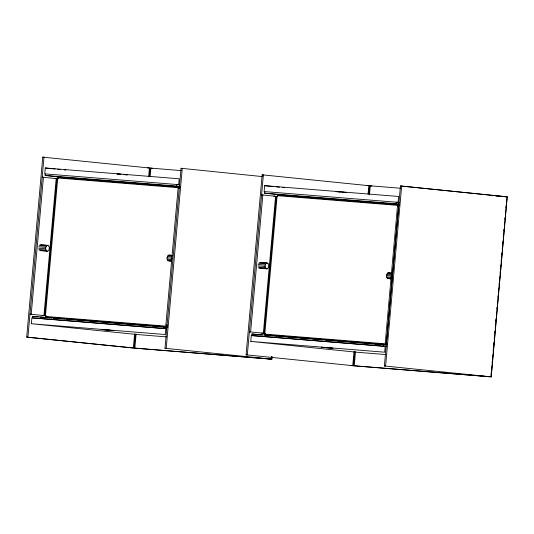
<?xml version="1.0" encoding="UTF-8"?>
<svg xmlns="http://www.w3.org/2000/svg" width="534" height="534" viewBox="0 0 534 534"><rect width="100%" height="100%" fill="white"/><g stroke="black" fill="none" stroke-linecap="round" stroke-linejoin="round"><path stroke-width="0.8" d="M135.342 333.964L134.087 348.061L26.7 337.134L42.767 157.143L43.975 157.236L27.908 337.234L133.353 347.994L134.615 333.897M31.372 323.731L31.9 317.863L165.807 328.65L165.28 334.524L31.372 323.731L136.817 334.498L166.575 336.894M45.277 167.996L44.749 173.864L178.656 184.657L179.184 178.79L45.277 167.996L55.162 169.004M167.436 327.262L32.554 316.328L32.414 317.89L166.481 328.744M179.444 186.706L57.745 176.901L45.123 175.459L45.263 173.897M47.499 251.187L46.625 250.927C45.17 249.445 45.397 246.621 47.119 245.44L48.013 245.36L49.302 247.055L49.055 249.778L48.374 250.773L47.499 251.187L40.417 250.613M148.679 176.3L149.42 168.003L42.767 157.143M149.407 176.367L150.147 168.07L147.618 167.85M136.103 334.03L134.848 348.135L271.439 359.162L271.839 359.182L272.06 356.692M150.167 176.434L150.908 168.137L152.577 168.297M164.051 328.497L164.192 326.935M180.005 186.399L176.761 186.066L176.901 184.504L179.331 184.751M167.502 325.266L165.88 325.099L178.102 188.148L179.311 188.242M164.993 348.281L181.059 168.283L182.268 168.384L166.207 348.375L164.993 348.281L271.839 359.182M246.094 354.816L262.161 174.818L263.369 174.918L247.309 354.91L246.094 354.816L353.481 365.743L354.736 351.646M250.773 341.413L251.294 335.539L385.201 346.332L384.68 352.2L250.773 341.413L356.211 352.18L385.969 354.576M264.67 185.678L264.143 191.546L398.05 202.339L398.578 196.465L264.67 185.678L273.728 186.6M386.015 344.864L251.948 334.004L251.808 335.572L386.689 346.506M398.845 204.388L277.139 194.576L264.524 193.141L264.657 191.572M266.893 268.862L266.025 268.602C264.564 267.127 264.791 264.303 266.513 263.115L267.414 263.035L268.695 264.731L268.455 267.461L267.768 268.448L266.893 268.862L259.811 268.295M275.577 196.272L263.355 333.223L249.398 331.828L250.613 331.928L262.835 194.977L261.62 194.877L276.312 196.338L264.09 333.296L261.56 333.069M271.512 358.327L271.666 356.672M271.706 359.155L271.926 356.665M352.747 365.677L354.009 351.579M368.073 193.976L368.814 185.685L262.161 174.818M368.807 194.042L369.541 185.752L367.012 185.525M355.497 351.712L354.242 365.81L491.233 376.857L507.166 196.839L400.453 185.966L384.387 365.957L491.233 376.857M369.488 194.943L370.302 185.819L371.971 185.972M383.445 346.179L383.586 344.61M399.399 204.081L396.155 203.748L396.295 202.179L399.539 202.513M385.274 342.781L397.496 205.824L398.704 205.924L386.483 342.875L385.274 342.781L386.896 342.941M401.661 186.059L385.601 366.057L384.387 365.957M490.986 375.182L491.207 372.692M491.574 368.547L491.727 366.885M492.094 362.74L492.241 361.077M492.615 356.932L492.762 355.27M493.129 351.125L493.356 348.635M493.65 345.318L493.87 342.828M494.244 338.683L494.391 337.021M494.758 332.876L494.911 331.22M495.278 327.068L495.425 325.413M495.799 321.261L496.019 318.778M496.386 314.626L496.533 312.971M496.907 308.819L497.054 307.163M497.428 303.018L497.575 301.356M497.942 297.211L498.089 295.549M498.462 291.404L498.683 288.914M499.056 284.769L499.203 283.107M499.57 278.962L499.717 277.3M500.091 273.154L500.238 271.499M500.605 267.347L500.759 265.692M501.126 261.54L501.346 259.057M501.72 254.905L501.867 253.249M502.234 249.098L502.387 247.442M502.754 243.297L502.901 241.635M503.275 237.49L503.495 235M503.862 230.855L504.016 229.193M504.383 225.048L504.53 223.386M504.904 219.24L505.051 217.578M505.418 213.433L505.571 211.771M505.938 207.626L506.159 205.136M506.532 200.991L506.679 199.329M491.1 376.83L507.166 196.839M45.196 317.463L46.124 315.734L45.45 315.681L57.679 178.73L58.346 178.783L57.745 176.901M264.597 335.145L265.525 333.416L264.851 333.363L277.073 196.405L277.747 196.465L277.139 194.576M171.541 261.173L168.397 260.919L167.109 259.224L167.022 257.835L168.036 255.506L168.918 255.092L172.061 255.345M390.935 278.848L387.791 278.594L386.503 276.906L386.416 275.517L387.437 273.181L388.311 272.774L391.455 273.028M387.791 278.594L391.048 278.708M506.899 196.846L507.3 196.866M505.037 196.679L505.745 196.726L400.453 185.966M346.172 192.52L342.481 192.22M151.583 168.19L181.54 170.626M370.976 185.872L400.767 188.275M490.139 195.477L493.449 195.744M495.932 195.945L506.025 196.779M116.946 173.897L121.191 174.251M336.34 191.572L346.392 192.487M45.123 175.459L176.761 186.066M264.524 193.141L396.155 203.748M58.113 177.361L179.811 187.174M277.506 195.043L399.205 204.849M58.319 178.029L180.025 187.834M277.713 195.704L399.419 205.51M40.938 244.786L48.013 245.36M260.332 262.468L267.414 263.035M40.037 244.866L47.119 245.44M172.148 255.539L168.918 255.092M259.431 262.548L266.513 263.115M390.754 273.154L388.311 272.774M168.036 255.506L171.975 255.819M266.626 263.496L268.202 263.622M387.437 273.181L391.369 273.501M39.229 245.587L46.311 246.161M258.63 263.269L265.705 263.843M167.356 256.494L172.075 256.874M386.749 274.176L391.469 274.556M38.708 246.788L45.79 247.362M258.102 264.47L265.184 265.044M167.022 257.835L172.529 258.282M386.416 275.517L391.923 275.958M38.581 248.197L45.664 248.764M257.975 265.879L265.058 266.446M167.109 259.224L171.835 259.604M386.503 276.906L391.228 277.286M38.882 249.485L45.964 250.052M258.282 267.16L265.358 267.734M167.609 260.332L171.541 260.652M387.003 278.014L390.935 278.334M266.192 268.322L267.768 268.448M39.543 250.353L46.625 250.927M169.298 260.839L171.654 261.026M258.943 268.035L266.025 268.602M165.88 325.099L167.089 325.199M45.964 316.475L167.669 326.281M265.358 334.157L387.063 343.963M45.637 317.083L167.342 326.888M265.038 334.765L386.736 344.57M46.024 317.53L51.825 317.997M53.48 318.13L65.068 319.065M66.723 319.198L84.939 320.667M86.595 320.8L98.183 321.735M99.838 321.868L118.054 323.337M119.709 323.471L131.304 324.405M132.959 324.538L144.547 325.473M146.203 325.606L151.169 326.007M152.824 326.141L167.729 327.342M265.425 335.212L277.012 336.146M278.668 336.28L283.634 336.68M285.289 336.814L290.262 337.214M291.918 337.348L296.884 337.748M298.539 337.882L310.127 338.816M311.783 338.95L316.755 339.35M318.411 339.484L323.377 339.884M325.032 340.018L329.999 340.418M331.654 340.552L343.249 341.486M344.904 341.62L356.492 342.554M358.147 342.688L363.113 343.088M364.769 343.222L376.363 344.15M378.019 344.283L386.296 344.951M26.7 337.134L27.908 337.234M135.516 348.188L270.284 359.042L269.85 358.988M354.916 365.87L489.678 376.717L489.244 376.664M123.808 174.605L127.392 174.872L123.601 174.471M369.388 185.752L370.756 185.872M149.994 168.07L151.362 168.19M276.158 196.345L277.526 196.465M56.764 178.663L58.133 178.783M263.936 333.296L265.305 333.416M44.542 315.614L45.904 315.734M354.696 365.87L350.951 365.523M133.934 348.068L135.296 348.188M340.045 192.006L336.026 191.619M120.651 174.324L117.206 173.997M273.782 196.118L274.843 196.225M54.388 178.436L56.918 178.663L44.696 315.614L42.159 315.394M181.059 168.283L262.795 176.634M276.205 186.853L279.496 187.194M282.793 187.527L284.442 187.694M57.632 169.258L60.102 169.512M64.22 169.932L65.869 170.099M397.496 205.824L399.118 205.99M251.948 334.004L262.488 335.078M251.294 335.539L252.942 335.712M32.554 316.328L38.228 316.902M39.85 317.069L43.901 317.483M43.441 177.295L31.212 314.246L30.004 314.152L43.962 315.547L56.183 178.596L42.226 177.195L43.441 177.295M101.954 329.551L113.495 330.606L101.954 329.551M321.348 347.234L332.889 348.281L321.348 347.234"/></g></svg>
